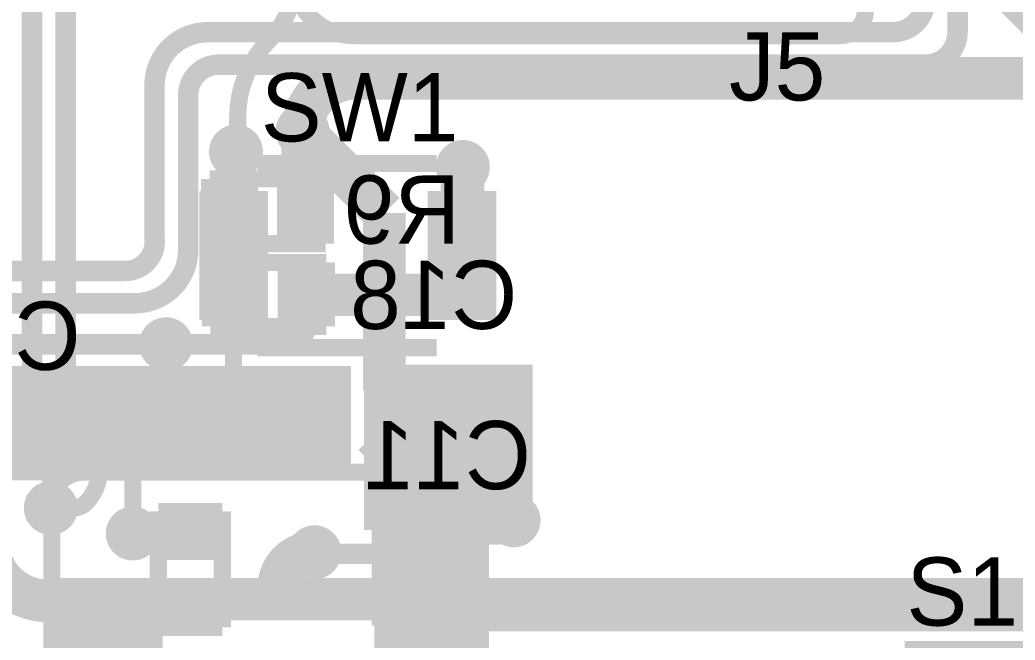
# Model space of a CAD drawing. Header units: millimetres. Extents: x 2.38 to 5.41, y 1.88 to 4.71.
# Drawn here: x 4.45 to 5.034, y 3.782 to 4.145 of the extents above; entities that cross this region are included whole.
import ezdxf

# ---------------------------------------------------------------- set-up
doc = ezdxf.new("R2010")
doc.units = ezdxf.units.MM
doc.header["$MEASUREMENT"] = 0
for name, color, linetype in [('BottomLayer', 5, 'Continuous'), ('BottomOverlay', 54, 'Continuous'), ('BottomPaste', 16, 'Continuous'), ('BottomSolder', 6, 'Continuous'), ('MultiLayer', 9, 'Continuous'), ('PadHoleLayer', 156, 'Continuous'), ('TopLayer', 1, 'Continuous'), ('TopOverlay', 2, 'Continuous'), ('TopPaste', 8, 'Continuous'), ('TopSolder', 216, 'Continuous'), ('ViaHoleLayer', 16, 'Continuous')]:
    doc.layers.add(name, color=color, linetype=linetype)

# ---------------------------------------------------------------- blocks, each defined once
blk = doc.blocks.new('SAMD21G18A_AUT_38')
at = {"layer": 'TopLayer'}
for points in [[(-0.11417, 0.13583), (-0.10236, 0.13583), (-0.11417, 0.19488), (-0.10236, 0.19488)], [(-0.09449, 0.13583), (-0.08268, 0.13583), (-0.09449, 0.19488), (-0.08268, 0.19488)], [(-0.0748, 0.13583), (-0.06299, 0.13583), (-0.0748, 0.19488), (-0.06299, 0.19488)], [(-0.05512, 0.13583), (-0.04331, 0.13583), (-0.05512, 0.19488), (-0.04331, 0.19488)], [(-0.03543, 0.13583), (-0.02362, 0.13583), (-0.03543, 0.19488), (-0.02362, 0.19488)], [(-0.01575, 0.13583), (-0.00394, 0.13583), (-0.01575, 0.19488), (-0.00394, 0.19488)], [(0.00394, 0.13583), (0.01575, 0.13583), (0.00394, 0.19488), (0.01575, 0.19488)], [(0.02362, 0.13583), (0.03543, 0.13583), (0.02362, 0.19488), (0.03543, 0.19488)], [(0.04331, 0.13583), (0.05512, 0.13583), (0.04331, 0.19488), (0.05512, 0.19488)], [(0.06299, 0.13583), (0.0748, 0.13583), (0.06299, 0.19488), (0.0748, 0.19488)], [(0.08268, 0.13583), (0.09449, 0.13583), (0.08268, 0.19488), (0.09449, 0.19488)], [(0.10236, 0.13583), (0.11417, 0.13583), (0.10236, 0.19488), (0.11417, 0.19488)], [(-0.13583, 0.10236), (-0.13583, 0.11417), (-0.19488, 0.10236), (-0.19488, 0.11417)], [(0.19488, 0.10236), (0.19488, 0.11417), (0.13583, 0.10236), (0.13583, 0.11417)], [(-0.13583, 0.08268), (-0.13583, 0.09449), (-0.19488, 0.08268), (-0.19488, 0.09449)], [(0.19488, 0.08268), (0.19488, 0.09449), (0.13583, 0.08268), (0.13583, 0.09449)], [(-0.13583, 0.06299), (-0.13583, 0.0748), (-0.19488, 0.06299), (-0.19488, 0.0748)], [(0.19488, 0.06299), (0.19488, 0.0748), (0.13583, 0.06299), (0.13583, 0.0748)], [(-0.13583, 0.04331), (-0.13583, 0.05512), (-0.19488, 0.04331), (-0.19488, 0.05512)], [(0.19488, 0.04331), (0.19488, 0.05512), (0.13583, 0.04331), (0.13583, 0.05512)], [(-0.13583, 0.02362), (-0.13583, 0.03543), (-0.19488, 0.02362), (-0.19488, 0.03543)], [(0.19488, 0.02362), (0.19488, 0.03543), (0.13583, 0.02362), (0.13583, 0.03543)], [(-0.13583, 0.00394), (-0.13583, 0.01575), (-0.19488, 0.00394), (-0.19488, 0.01575)], [(0.19488, 0.00394), (0.19488, 0.01575), (0.13583, 0.00394), (0.13583, 0.01575)], [(-0.13583, -0.01575), (-0.13583, -0.00394), (-0.19488, -0.01575), (-0.19488, -0.00394)], [(0.19488, -0.01575), (0.19488, -0.00394), (0.13583, -0.01575), (0.13583, -0.00394)], [(-0.13583, -0.03543), (-0.13583, -0.02362), (-0.19488, -0.03543), (-0.19488, -0.02362)], [(0.19488, -0.03543), (0.19488, -0.02362), (0.13583, -0.03543), (0.13583, -0.02362)], [(-0.13583, -0.05512), (-0.13583, -0.04331), (-0.19488, -0.05512), (-0.19488, -0.04331)], [(0.19488, -0.05512), (0.19488, -0.04331), (0.13583, -0.05512), (0.13583, -0.04331)], [(-0.13583, -0.0748), (-0.13583, -0.06299), (-0.19488, -0.0748), (-0.19488, -0.06299)], [(0.19488, -0.0748), (0.19488, -0.06299), (0.13583, -0.0748), (0.13583, -0.06299)], [(-0.13583, -0.09449), (-0.13583, -0.08268), (-0.19488, -0.09449), (-0.19488, -0.08268)], [(0.19488, -0.09449), (0.19488, -0.08268), (0.13583, -0.09449), (0.13583, -0.08268)], [(-0.13583, -0.11417), (-0.13583, -0.10236), (-0.19488, -0.11417), (-0.19488, -0.10236)], [(0.19488, -0.11417), (0.19488, -0.10236), (0.13583, -0.11417), (0.13583, -0.10236)], [(-0.11417, -0.19488), (-0.10236, -0.19488), (-0.11417, -0.13583), (-0.10236, -0.13583)], [(-0.09449, -0.19488), (-0.08268, -0.19488), (-0.09449, -0.13583), (-0.08268, -0.13583)], [(-0.0748, -0.19488), (-0.06299, -0.19488), (-0.0748, -0.13583), (-0.06299, -0.13583)], [(-0.05512, -0.19488), (-0.04331, -0.19488), (-0.05512, -0.13583), (-0.04331, -0.13583)], [(-0.03543, -0.19488), (-0.02362, -0.19488), (-0.03543, -0.13583), (-0.02362, -0.13583)], [(-0.01575, -0.19488), (-0.00394, -0.19488), (-0.01575, -0.13583), (-0.00394, -0.13583)], [(0.00394, -0.19488), (0.01575, -0.19488), (0.00394, -0.13583), (0.01575, -0.13583)], [(0.02362, -0.19488), (0.03543, -0.19488), (0.02362, -0.13583), (0.03543, -0.13583)], [(0.04331, -0.19488), (0.05512, -0.19488), (0.04331, -0.13583), (0.05512, -0.13583)], [(0.06299, -0.19488), (0.0748, -0.19488), (0.06299, -0.13583), (0.0748, -0.13583)], [(0.08268, -0.19488), (0.09449, -0.19488), (0.08268, -0.13583), (0.09449, -0.13583)], [(0.10236, -0.19488), (0.11417, -0.19488), (0.10236, -0.13583), (0.11417, -0.13583)]]:
    blk.add_solid(points, dxfattribs=at)
at = {"layer": 'TopOverlay', "const_width": 0.01}
for points in [[(-0.152, 0.127), (-0.126, 0.153)], [(0.126, 0.153), (0.152, 0.127)], [(-0.152, -0.127), (-0.126, -0.153)], [(0.126, -0.153), (0.152, -0.127)]]:
    blk.add_lwpolyline(points, dxfattribs=at)
at = {"layer": 'TopOverlay'}
for points, const_width in [([(-0.205, 0.109, 1), (-0.221, 0.109, 1)], 0.01), ([(-0.2235, 0.109, 1), (-0.2185, 0.109, 1)], 0.005), ([(-0.2075, 0.109, 1), (-0.2025, 0.109, 1)], 0.005)]:
    blk.add_lwpolyline(points, format="xyb", close=True, dxfattribs=dict(at, const_width=const_width))
at = {"layer": 'TopPaste'}
for points in [[(-0.11417, 0.13583), (-0.10236, 0.13583), (-0.11417, 0.19488), (-0.10236, 0.19488)], [(-0.09449, 0.13583), (-0.08268, 0.13583), (-0.09449, 0.19488), (-0.08268, 0.19488)], [(-0.0748, 0.13583), (-0.06299, 0.13583), (-0.0748, 0.19488), (-0.06299, 0.19488)], [(-0.05512, 0.13583), (-0.04331, 0.13583), (-0.05512, 0.19488), (-0.04331, 0.19488)], [(-0.03543, 0.13583), (-0.02362, 0.13583), (-0.03543, 0.19488), (-0.02362, 0.19488)], [(-0.01575, 0.13583), (-0.00394, 0.13583), (-0.01575, 0.19488), (-0.00394, 0.19488)], [(0.00394, 0.13583), (0.01575, 0.13583), (0.00394, 0.19488), (0.01575, 0.19488)], [(0.02362, 0.13583), (0.03543, 0.13583), (0.02362, 0.19488), (0.03543, 0.19488)], [(0.04331, 0.13583), (0.05512, 0.13583), (0.04331, 0.19488), (0.05512, 0.19488)], [(0.06299, 0.13583), (0.0748, 0.13583), (0.06299, 0.19488), (0.0748, 0.19488)], [(0.08268, 0.13583), (0.09449, 0.13583), (0.08268, 0.19488), (0.09449, 0.19488)], [(0.10236, 0.13583), (0.11417, 0.13583), (0.10236, 0.19488), (0.11417, 0.19488)], [(-0.13583, 0.10236), (-0.13583, 0.11417), (-0.19488, 0.10236), (-0.19488, 0.11417)], [(0.19488, 0.10236), (0.19488, 0.11417), (0.13583, 0.10236), (0.13583, 0.11417)], [(-0.13583, 0.08268), (-0.13583, 0.09449), (-0.19488, 0.08268), (-0.19488, 0.09449)], [(0.19488, 0.08268), (0.19488, 0.09449), (0.13583, 0.08268), (0.13583, 0.09449)], [(-0.13583, 0.06299), (-0.13583, 0.0748), (-0.19488, 0.06299), (-0.19488, 0.0748)], [(0.19488, 0.06299), (0.19488, 0.0748), (0.13583, 0.06299), (0.13583, 0.0748)], [(-0.13583, 0.04331), (-0.13583, 0.05512), (-0.19488, 0.04331), (-0.19488, 0.05512)], [(0.19488, 0.04331), (0.19488, 0.05512), (0.13583, 0.04331), (0.13583, 0.05512)], [(-0.13583, 0.02362), (-0.13583, 0.03543), (-0.19488, 0.02362), (-0.19488, 0.03543)], [(0.19488, 0.02362), (0.19488, 0.03543), (0.13583, 0.02362), (0.13583, 0.03543)], [(-0.13583, 0.00394), (-0.13583, 0.01575), (-0.19488, 0.00394), (-0.19488, 0.01575)], [(0.19488, 0.00394), (0.19488, 0.01575), (0.13583, 0.00394), (0.13583, 0.01575)], [(-0.13583, -0.01575), (-0.13583, -0.00394), (-0.19488, -0.01575), (-0.19488, -0.00394)], [(0.19488, -0.01575), (0.19488, -0.00394), (0.13583, -0.01575), (0.13583, -0.00394)], [(-0.13583, -0.03543), (-0.13583, -0.02362), (-0.19488, -0.03543), (-0.19488, -0.02362)], [(0.19488, -0.03543), (0.19488, -0.02362), (0.13583, -0.03543), (0.13583, -0.02362)], [(-0.13583, -0.05512), (-0.13583, -0.04331), (-0.19488, -0.05512), (-0.19488, -0.04331)], [(0.19488, -0.05512), (0.19488, -0.04331), (0.13583, -0.05512), (0.13583, -0.04331)], [(-0.13583, -0.0748), (-0.13583, -0.06299), (-0.19488, -0.0748), (-0.19488, -0.06299)], [(0.19488, -0.0748), (0.19488, -0.06299), (0.13583, -0.0748), (0.13583, -0.06299)], [(-0.13583, -0.09449), (-0.13583, -0.08268), (-0.19488, -0.09449), (-0.19488, -0.08268)], [(0.19488, -0.09449), (0.19488, -0.08268), (0.13583, -0.09449), (0.13583, -0.08268)], [(-0.13583, -0.11417), (-0.13583, -0.10236), (-0.19488, -0.11417), (-0.19488, -0.10236)], [(0.19488, -0.11417), (0.19488, -0.10236), (0.13583, -0.11417), (0.13583, -0.10236)], [(-0.11417, -0.19488), (-0.10236, -0.19488), (-0.11417, -0.13583), (-0.10236, -0.13583)], [(-0.09449, -0.19488), (-0.08268, -0.19488), (-0.09449, -0.13583), (-0.08268, -0.13583)], [(-0.0748, -0.19488), (-0.06299, -0.19488), (-0.0748, -0.13583), (-0.06299, -0.13583)], [(-0.05512, -0.19488), (-0.04331, -0.19488), (-0.05512, -0.13583), (-0.04331, -0.13583)], [(-0.03543, -0.19488), (-0.02362, -0.19488), (-0.03543, -0.13583), (-0.02362, -0.13583)], [(-0.01575, -0.19488), (-0.00394, -0.19488), (-0.01575, -0.13583), (-0.00394, -0.13583)], [(0.00394, -0.19488), (0.01575, -0.19488), (0.00394, -0.13583), (0.01575, -0.13583)], [(0.02362, -0.19488), (0.03543, -0.19488), (0.02362, -0.13583), (0.03543, -0.13583)], [(0.04331, -0.19488), (0.05512, -0.19488), (0.04331, -0.13583), (0.05512, -0.13583)], [(0.06299, -0.19488), (0.0748, -0.19488), (0.06299, -0.13583), (0.0748, -0.13583)], [(0.08268, -0.19488), (0.09449, -0.19488), (0.08268, -0.13583), (0.09449, -0.13583)], [(0.10236, -0.19488), (0.11417, -0.19488), (0.10236, -0.13583), (0.11417, -0.13583)]]:
    blk.add_solid(points, dxfattribs=at)
at = {"layer": 'TopSolder'}
for points in [[(-0.11817, 0.13183), (-0.09836, 0.13183), (-0.11817, 0.19888), (-0.09836, 0.19888)], [(-0.09849, 0.13183), (-0.07868, 0.13183), (-0.09849, 0.19888), (-0.07868, 0.19888)], [(-0.0788, 0.13183), (-0.05899, 0.13183), (-0.0788, 0.19888), (-0.05899, 0.19888)], [(-0.05912, 0.13183), (-0.03931, 0.13183), (-0.05912, 0.19888), (-0.03931, 0.19888)], [(-0.03943, 0.13183), (-0.01962, 0.13183), (-0.03943, 0.19888), (-0.01962, 0.19888)], [(-0.01975, 0.13183), (0.00006, 0.13183), (-0.01975, 0.19888), (0.00006, 0.19888)], [(-0.00006, 0.13183), (0.01975, 0.13183), (-0.00006, 0.19888), (0.01975, 0.19888)], [(0.01962, 0.13183), (0.03943, 0.13183), (0.01962, 0.19888), (0.03943, 0.19888)], [(0.03931, 0.13183), (0.05912, 0.13183), (0.03931, 0.19888), (0.05912, 0.19888)], [(0.05899, 0.13183), (0.0788, 0.13183), (0.05899, 0.19888), (0.0788, 0.19888)], [(0.07868, 0.13183), (0.09849, 0.13183), (0.07868, 0.19888), (0.09849, 0.19888)], [(0.09836, 0.13183), (0.11817, 0.13183), (0.09836, 0.19888), (0.11817, 0.19888)], [(-0.13183, 0.09836), (-0.13183, 0.11817), (-0.19888, 0.09836), (-0.19888, 0.11817)], [(0.19888, 0.09836), (0.19888, 0.11817), (0.13183, 0.09836), (0.13183, 0.11817)], [(-0.13183, 0.07868), (-0.13183, 0.09849), (-0.19888, 0.07868), (-0.19888, 0.09849)], [(0.19888, 0.07868), (0.19888, 0.09849), (0.13183, 0.07868), (0.13183, 0.09849)], [(-0.13183, 0.05899), (-0.13183, 0.0788), (-0.19888, 0.05899), (-0.19888, 0.0788)], [(0.19888, 0.05899), (0.19888, 0.0788), (0.13183, 0.05899), (0.13183, 0.0788)], [(-0.13183, 0.03931), (-0.13183, 0.05912), (-0.19888, 0.03931), (-0.19888, 0.05912)], [(0.19888, 0.03931), (0.19888, 0.05912), (0.13183, 0.03931), (0.13183, 0.05912)], [(-0.13183, 0.01962), (-0.13183, 0.03943), (-0.19888, 0.01962), (-0.19888, 0.03943)], [(0.19888, 0.01962), (0.19888, 0.03943), (0.13183, 0.01962), (0.13183, 0.03943)], [(-0.13183, -0.00006), (-0.13183, 0.01975), (-0.19888, -0.00006), (-0.19888, 0.01975)], [(0.19888, -0.00006), (0.19888, 0.01975), (0.13183, -0.00006), (0.13183, 0.01975)], [(-0.13183, -0.01975), (-0.13183, 0.00006), (-0.19888, -0.01975), (-0.19888, 0.00006)], [(0.19888, -0.01975), (0.19888, 0.00006), (0.13183, -0.01975), (0.13183, 0.00006)], [(-0.13183, -0.03943), (-0.13183, -0.01962), (-0.19888, -0.03943), (-0.19888, -0.01962)], [(0.19888, -0.03943), (0.19888, -0.01962), (0.13183, -0.03943), (0.13183, -0.01962)], [(-0.13183, -0.05912), (-0.13183, -0.03931), (-0.19888, -0.05912), (-0.19888, -0.03931)], [(0.19888, -0.05912), (0.19888, -0.03931), (0.13183, -0.05912), (0.13183, -0.03931)], [(-0.13183, -0.0788), (-0.13183, -0.05899), (-0.19888, -0.0788), (-0.19888, -0.05899)], [(0.19888, -0.0788), (0.19888, -0.05899), (0.13183, -0.0788), (0.13183, -0.05899)], [(-0.13183, -0.09849), (-0.13183, -0.07868), (-0.19888, -0.09849), (-0.19888, -0.07868)], [(0.19888, -0.09849), (0.19888, -0.07868), (0.13183, -0.09849), (0.13183, -0.07868)], [(-0.13183, -0.11817), (-0.13183, -0.09836), (-0.19888, -0.11817), (-0.19888, -0.09836)], [(0.19888, -0.11817), (0.19888, -0.09836), (0.13183, -0.11817), (0.13183, -0.09836)], [(-0.11817, -0.19888), (-0.09836, -0.19888), (-0.11817, -0.13183), (-0.09836, -0.13183)], [(-0.09849, -0.19888), (-0.07868, -0.19888), (-0.09849, -0.13183), (-0.07868, -0.13183)], [(-0.0788, -0.19888), (-0.05899, -0.19888), (-0.0788, -0.13183), (-0.05899, -0.13183)], [(-0.05912, -0.19888), (-0.03931, -0.19888), (-0.05912, -0.13183), (-0.03931, -0.13183)], [(-0.03943, -0.19888), (-0.01962, -0.19888), (-0.03943, -0.13183), (-0.01962, -0.13183)], [(-0.01975, -0.19888), (0.00006, -0.19888), (-0.01975, -0.13183), (0.00006, -0.13183)], [(-0.00006, -0.19888), (0.01975, -0.19888), (-0.00006, -0.13183), (0.01975, -0.13183)], [(0.01962, -0.19888), (0.03943, -0.19888), (0.01962, -0.13183), (0.03943, -0.13183)], [(0.03931, -0.19888), (0.05912, -0.19888), (0.03931, -0.13183), (0.05912, -0.13183)], [(0.05899, -0.19888), (0.0788, -0.19888), (0.05899, -0.13183), (0.0788, -0.13183)], [(0.07868, -0.19888), (0.09849, -0.19888), (0.07868, -0.13183), (0.09849, -0.13183)], [(0.09836, -0.19888), (0.11817, -0.19888), (0.09836, -0.13183), (0.11817, -0.13183)]]:
    blk.add_solid(points, dxfattribs=at)
blk = doc.blocks.new('B3U_1000P_42')
at = {"layer": 'TopLayer'}
for points in [[(-0.08307, -0.03386), (-0.05079, -0.03386), (-0.08307, 0.03386), (-0.05079, 0.03386)], [(0.05079, -0.03386), (0.08307, -0.03386), (0.05079, 0.03386), (0.08307, 0.03386)]]:
    blk.add_solid(points, dxfattribs=at)
at = {"layer": 'TopOverlay', "const_width": 0.01}
for points in [[(-0.053, 0.054), (0, 0.054)], [(0, 0.054), (0.052, 0.054)], [(-0.053, -0.054), (0, -0.054)], [(0, -0.054), (0.052, -0.054)]]:
    blk.add_lwpolyline(points, dxfattribs=at)
at = {"layer": 'TopPaste'}
for points in [[(-0.08307, -0.03386), (-0.05079, -0.03386), (-0.08307, 0.03386), (-0.05079, 0.03386)], [(0.05079, -0.03386), (0.08307, -0.03386), (0.05079, 0.03386), (0.08307, 0.03386)]]:
    blk.add_solid(points, dxfattribs=at)
at = {"layer": 'TopSolder'}
for points in [[(-0.08707, -0.03786), (-0.04679, -0.03786), (-0.08707, 0.03786), (-0.04679, 0.03786)], [(0.04679, -0.03786), (0.08707, -0.03786), (0.04679, 0.03786), (0.08707, 0.03786)]]:
    blk.add_solid(points, dxfattribs=at)
blk = doc.blocks.new('SS_12D11L5_58')
at = {"layer": 'BottomLayer', "const_width": 0.05512}
for points in [[(-0.21654, -0.1811, 1), (-0.16142, -0.1811, 1)], [(-0.02756, -0.1811, 1), (0.02756, -0.1811, 1)], [(0.16142, -0.1811, 1), (0.21654, -0.1811, 1)]]:
    blk.add_lwpolyline(points, format="xyb", close=True, dxfattribs=at)
at = {"layer": 'BottomSolder'}
for points, const_width in [([(-0.26381, 0.1811, 1), (-0.25981, 0.1811, 1)], 0.004), ([(0.25981, 0.1811, 1), (0.26381, 0.1811, 1)], 0.004), ([(-0.21854, -0.1811, 1), (-0.15942, -0.1811, 1)], 0.05912), ([(-0.02956, -0.1811, 1), (0.02956, -0.1811, 1)], 0.05912), ([(0.15942, -0.1811, 1), (0.21854, -0.1811, 1)], 0.05912)]:
    blk.add_lwpolyline(points, format="xyb", close=True, dxfattribs=dict(at, const_width=const_width))
at = {"layer": 'MultiLayer', "const_width": 0.05512}
for points in [[(-0.21654, -0.1811, 1), (-0.16142, -0.1811, 1)], [(-0.02756, -0.1811, 1), (0.02756, -0.1811, 1)], [(0.16142, -0.1811, 1), (0.21654, -0.1811, 1)]]:
    blk.add_lwpolyline(points, format="xyb", close=True, dxfattribs=at)
at = {"layer": 'PadHoleLayer'}
for points, const_width in [([(-0.27657, 0.1811, 1), (-0.24705, 0.1811, 1)], 0.02953), ([(0.24705, 0.1811, 1), (0.27657, 0.1811, 1)], 0.02953), ([(-0.20472, -0.1811, 1), (-0.17323, -0.1811, 1)], 0.0315), ([(-0.01575, -0.1811, 1), (0.01575, -0.1811, 1)], 0.0315), ([(0.17323, -0.1811, 1), (0.20472, -0.1811, 1)], 0.0315)]:
    blk.add_lwpolyline(points, format="xyb", close=True, dxfattribs=dict(at, const_width=const_width))
at = {"layer": 'TopLayer', "const_width": 0.05512}
for points in [[(-0.21654, -0.1811, 1), (-0.16142, -0.1811, 1)], [(-0.02756, -0.1811, 1), (0.02756, -0.1811, 1)], [(0.16142, -0.1811, 1), (0.21654, -0.1811, 1)]]:
    blk.add_lwpolyline(points, format="xyb", close=True, dxfattribs=at)
at = {"layer": 'TopOverlay', "const_width": 0.01}
for points in [[(0.247, 0.221), (-0.247, 0.221)], [(-0.266, -0.216), (-0.266, 0.138)], [(0.266, -0.216), (0.266, 0.138)], [(-0.245, -0.216), (-0.266, -0.216)], [(-0.063, -0.217), (-0.133, -0.217)], [(0.12598, -0.217), (0.05598, -0.217)], [(0.266, -0.216), (0.245, -0.216)]]:
    blk.add_lwpolyline(points, dxfattribs=at)
at = {"layer": 'TopOverlay'}
for points, const_width in [([(-0.237, -0.238, 1), (-0.247, -0.238, 1)], 0.01969), ([(-0.25192, -0.238, 1), (-0.24208, -0.238, 1)], 0.00984), ([(-0.24192, -0.238, 1), (-0.23208, -0.238, 1)], 0.00984)]:
    blk.add_lwpolyline(points, format="xyb", close=True, dxfattribs=dict(at, const_width=const_width))
at = {"layer": 'TopSolder'}
for points, const_width in [([(-0.26381, 0.1811, 1), (-0.25981, 0.1811, 1)], 0.004), ([(0.25981, 0.1811, 1), (0.26381, 0.1811, 1)], 0.004), ([(-0.21854, -0.1811, 1), (-0.15942, -0.1811, 1)], 0.05912), ([(-0.02956, -0.1811, 1), (0.02956, -0.1811, 1)], 0.05912), ([(0.15942, -0.1811, 1), (0.21854, -0.1811, 1)], 0.05912)]:
    blk.add_lwpolyline(points, format="xyb", close=True, dxfattribs=dict(at, const_width=const_width))
blk = doc.blocks.new('R__0402_B_106')
at = {"layer": 'BottomLayer'}
for points in [[(-0.0275, 0.0125), (-0.0275, -0.0125), (-0.0095, 0.0125), (-0.0095, -0.0125)], [(0.0095, 0.0125), (0.0095, -0.0125), (0.0275, 0.0125), (0.0275, -0.0125)]]:
    blk.add_solid(points, dxfattribs=at)
at = {"layer": 'BottomOverlay', "const_width": 0.01}
for points in [[(-0.034, -0.019), (-0.034, 0.019)], [(-0.034, 0.019), (0.034, 0.019)], [(0.034, -0.019), (0.034, 0.019)], [(-0.034, -0.019), (0.034, -0.019)]]:
    blk.add_lwpolyline(points, dxfattribs=at)
at = {"layer": 'BottomPaste'}
for points in [[(-0.0275, 0.0125), (-0.0275, -0.0125), (-0.0095, 0.0125), (-0.0095, -0.0125)], [(0.0095, 0.0125), (0.0095, -0.0125), (0.0275, 0.0125), (0.0275, -0.0125)]]:
    blk.add_solid(points, dxfattribs=at)
at = {"layer": 'BottomSolder'}
for points in [[(-0.0315, 0.0165), (-0.0315, -0.0165), (-0.0055, 0.0165), (-0.0055, -0.0165)], [(0.0055, 0.0165), (0.0055, -0.0165), (0.0315, 0.0165), (0.0315, -0.0165)]]:
    blk.add_solid(points, dxfattribs=at)
blk = doc.blocks.new('C__0402_B_173')
at = {"layer": 'BottomLayer'}
for points in [[(-0.0275, 0.0125), (-0.0275, -0.0125), (-0.0095, 0.0125), (-0.0095, -0.0125)], [(0.0095, 0.0125), (0.0095, -0.0125), (0.0275, 0.0125), (0.0275, -0.0125)]]:
    blk.add_solid(points, dxfattribs=at)
at = {"layer": 'BottomOverlay', "const_width": 0.01}
for points in [[(-0.034, -0.0185), (-0.034, 0.019)], [(-0.034, 0.019), (0.034, 0.019)], [(0.034, -0.0185), (0.034, 0.019)], [(-0.034, -0.0185), (0.034, -0.0185)]]:
    blk.add_lwpolyline(points, dxfattribs=at)
at = {"layer": 'BottomPaste'}
for points in [[(-0.0275, 0.0125), (-0.0275, -0.0125), (-0.0095, 0.0125), (-0.0095, -0.0125)], [(0.0095, 0.0125), (0.0095, -0.0125), (0.0275, 0.0125), (0.0275, -0.0125)]]:
    blk.add_solid(points, dxfattribs=at)
at = {"layer": 'BottomSolder'}
for points in [[(-0.0315, 0.0165), (-0.0315, -0.0165), (-0.0055, 0.0165), (-0.0055, -0.0165)], [(0.0055, 0.0165), (0.0055, -0.0165), (0.0315, 0.0165), (0.0315, -0.0165)]]:
    blk.add_solid(points, dxfattribs=at)
blk = doc.blocks.new('C__0402_B_176')
at = {"layer": 'BottomLayer'}
for points in [[(-0.0275, 0.0125), (-0.0275, -0.0125), (-0.0095, 0.0125), (-0.0095, -0.0125)], [(0.0095, 0.0125), (0.0095, -0.0125), (0.0275, 0.0125), (0.0275, -0.0125)]]:
    blk.add_solid(points, dxfattribs=at)
at = {"layer": 'BottomOverlay', "const_width": 0.01}
for points in [[(-0.034, -0.0185), (-0.034, 0.019)], [(0.034, 0.019), (-0.034, 0.019)], [(0.034, -0.0185), (0.034, 0.019)], [(0.034, -0.0185), (-0.034, -0.0185)]]:
    blk.add_lwpolyline(points, dxfattribs=at)
at = {"layer": 'BottomPaste'}
for points in [[(-0.0275, 0.0125), (-0.0275, -0.0125), (-0.0095, 0.0125), (-0.0095, -0.0125)], [(0.0095, 0.0125), (0.0095, -0.0125), (0.0275, 0.0125), (0.0275, -0.0125)]]:
    blk.add_solid(points, dxfattribs=at)
at = {"layer": 'BottomSolder'}
for points in [[(-0.0315, 0.0165), (-0.0315, -0.0165), (-0.0055, 0.0165), (-0.0055, -0.0165)], [(0.0055, 0.0165), (0.0055, -0.0165), (0.0315, 0.0165), (0.0315, -0.0165)]]:
    blk.add_solid(points, dxfattribs=at)
blk = doc.blocks.new('C__0402_B_177')
at = {"layer": 'BottomLayer'}
for points in [[(-0.0275, 0.0125), (-0.0275, -0.0125), (-0.0095, 0.0125), (-0.0095, -0.0125)], [(0.0095, 0.0125), (0.0095, -0.0125), (0.0275, 0.0125), (0.0275, -0.0125)]]:
    blk.add_solid(points, dxfattribs=at)
at = {"layer": 'BottomOverlay', "const_width": 0.01}
for points in [[(-0.034, 0.019), (-0.034, -0.0185)], [(0.034, 0.019), (-0.034, 0.019)], [(0.034, 0.019), (0.034, -0.0185)], [(0.034, -0.0185), (-0.034, -0.0185)]]:
    blk.add_lwpolyline(points, dxfattribs=at)
at = {"layer": 'BottomPaste'}
for points in [[(-0.0275, 0.0125), (-0.0275, -0.0125), (-0.0095, 0.0125), (-0.0095, -0.0125)], [(0.0095, 0.0125), (0.0095, -0.0125), (0.0275, 0.0125), (0.0275, -0.0125)]]:
    blk.add_solid(points, dxfattribs=at)
at = {"layer": 'BottomSolder'}
for points in [[(-0.0315, 0.0165), (-0.0315, -0.0165), (-0.0055, 0.0165), (-0.0055, -0.0165)], [(0.0055, 0.0165), (0.0055, -0.0165), (0.0315, 0.0165), (0.0315, -0.0165)]]:
    blk.add_solid(points, dxfattribs=at)
blk = doc.blocks.new('C__0402_B_180')
at = {"layer": 'BottomLayer'}
for points in [[(-0.0275, 0.0125), (-0.0275, -0.0125), (-0.0095, 0.0125), (-0.0095, -0.0125)], [(0.0095, 0.0125), (0.0095, -0.0125), (0.0275, 0.0125), (0.0275, -0.0125)]]:
    blk.add_solid(points, dxfattribs=at)
at = {"layer": 'BottomOverlay', "const_width": 0.01}
for points in [[(-0.034, -0.0185), (-0.034, 0.019)], [(0.034, 0.019), (-0.034, 0.019)], [(0.034, -0.0185), (0.034, 0.019)], [(0.034, -0.0185), (-0.034, -0.0185)]]:
    blk.add_lwpolyline(points, dxfattribs=at)
at = {"layer": 'BottomPaste'}
for points in [[(-0.0275, 0.0125), (-0.0275, -0.0125), (-0.0095, 0.0125), (-0.0095, -0.0125)], [(0.0095, 0.0125), (0.0095, -0.0125), (0.0275, 0.0125), (0.0275, -0.0125)]]:
    blk.add_solid(points, dxfattribs=at)
at = {"layer": 'BottomSolder'}
for points in [[(-0.0315, 0.0165), (-0.0315, -0.0165), (-0.0055, 0.0165), (-0.0055, -0.0165)], [(0.0055, 0.0165), (0.0055, -0.0165), (0.0315, 0.0165), (0.0315, -0.0165)]]:
    blk.add_solid(points, dxfattribs=at)

msp = doc.modelspace()

# ---------------------------------------------------------------- linework, layer by layer
at = {"layer": 'BottomLayer'}
for points, const_width in [([(5, 4.13849), (5, 4.324)], 0.012), ([(4.56028, 4.138), (4.962, 4.138)], 0.012), ([(4.56693, 4.119), (4.981, 4.119)], 0.012), ([(4.52928, 4.01544), (4.52928, 4.107)], 0.012), ([(4.549, 4.0103), (4.549, 4.10107)], 0.012), ([(4.616, 4.03), (4.616, 4.08)], 0.025), ([(4.577, 4.033), (4.577, 4.068)], 0.01), ([(4.71, 4.008), (4.71, 4.059)], 0.025), ([(4.577, 3.984), (4.577, 4.033)], 0.01), ([(4.14, 3.998), (4.512, 3.998)], 0.012), ([(4.6145, 3.984), (4.686, 3.984)], 0.025), ([(4.15031, 3.979), (4.51774, 3.979)], 0.012), ([(4.577, 3.984), (4.5775, 3.984)], 0.01), ([(4.618, 3.966), (4.618, 3.982)], 0.012), ([(4.44, 3.955), (4.536, 3.955)], 0.012), ([(4.536, 3.955), (4.607, 3.955)], 0.012), ([(4.4685, 3.86444), (4.4685, 3.91)], 0.01), ([(4.488, 3.88), (4.65734, 3.88)], 0.01), ([(4.4685, 3.859), (4.4685, 3.86)], 0.01), ([(4.68, 3.8425), (4.68, 3.85734)], 0.01), ([(4.51651, 3.844), (4.5475, 3.844)], 0.01), ([(4.68, 3.8425), (4.7305, 3.8425)], 0.01), ([(4.602, 3.8055), (4.602, 3.812)], 0.025), ([(4.46671, 3.8045), (4.52, 3.8045)], 0.025), ([(4.521, 3.8055), (4.602, 3.8055)], 0.025), ([(4.602, 3.8055), (4.68, 3.8055)], 0.025), ([(4.68, 3.8055), (5.04708, 3.8055)], 0.025)]:
    msp.add_lwpolyline(points, dxfattribs=dict(at, const_width=const_width))
for points, const_width in [([(4.981, 4.157, -0.414214), (4.962, 4.138)], 0.012), ([(4.52928, 4.107, -0.414214), (4.56028, 4.138)], 0.012), ([(5, 4.13849, -0.037852), (4.99977, 4.1354)], 0.012), ([(4.99977, 4.1354, -0.153947), (4.99433, 4.12434)], 0.012), ([(4.99433, 4.12434, -0.192778), (4.981, 4.119)], 0.012), ([(4.99433, 4.12434, -0.005767), (4.994, 4.124)], 0.012), ([(4.549, 4.10107, -0.414214), (4.56693, 4.119)], 0.012), ([(4.52944, 4.01544, -0.414214), (4.512, 3.998)], 0.012), ([(4.71, 4.008, -0.414214), (4.686, 3.984)], 0.025), ([(4.549, 4.0103, -0.414214), (4.51774, 3.97904)], 0.012), ([(4.618, 3.966, -0.414214), (4.607, 3.955)], 0.012), ([(4.4685, 3.86444, -0.350006), (4.488, 3.88)], 0.01), ([(4.65734, 3.88, -0.414214), (4.68, 3.85734)], 0.01), ([(4.73974, 3.85174, -0.414213), (4.7305, 3.8425)], 0.01), ([(4.46671, 3.8045, -0.414212), (4.4315, 3.83971)], 0.025), ([(4.5475, 3.844, -0.414214), (4.55, 3.8415)], 0.01), ([(4.602, 3.812, -0.414214), (4.623, 3.833)], 0.025), ([(4.4755, 3.76, -0.414214), (4.52, 3.8045)], 0.025), ([(4.52, 3.8045, -0.414203), (4.521, 3.8055)], 0.025)]:
    msp.add_lwpolyline(points, format="xyb", dxfattribs=dict(at, const_width=const_width))
for points, const_width in [([(4.55728, 4.138, 1), (4.56328, 4.138, 1)], 0.006), ([(4.959, 4.138, 1), (4.965, 4.138, 1)], 0.006), ([(4.997, 4.13849, 1), (5.003, 4.13849, 1)], 0.006), ([(4.99677, 4.1354, 1), (5.00277, 4.1354, 1)], 0.006), ([(4.99677, 4.1354, 1), (5.00277, 4.1354, 1)], 0.006), ([(4.99133, 4.12434, 1), (4.99733, 4.12434, 1)], 0.006), ([(4.99133, 4.12434, 1), (4.99733, 4.12434, 1)], 0.006), ([(4.99133, 4.12434, 1), (4.99733, 4.12434, 1)], 0.006), ([(4.56393, 4.119, 1), (4.56993, 4.119, 1)], 0.006), ([(4.978, 4.119, 1), (4.984, 4.119, 1)], 0.006), ([(4.991, 4.124, 1), (4.997, 4.124, 1)], 0.006), ([(4.52628, 4.107, 1), (4.53228, 4.107, 1)], 0.006), ([(4.546, 4.10107, 1), (4.552, 4.10107, 1)], 0.006), ([(4.61009, 4.08, 1), (4.62191, 4.08, 1)], 0.01181), ([(4.57109, 4.068, 1), (4.58291, 4.068, 1)], 0.01181), ([(4.70409, 4.059, 1), (4.71591, 4.059, 1)], 0.01181), ([(4.52644, 4.01544, 1), (4.53244, 4.01544, 1)], 0.006), ([(4.70375, 4.008, 1), (4.71625, 4.008, 1)], 0.0125), ([(4.546, 4.0103, 1), (4.552, 4.0103, 1)], 0.006), ([(4.509, 3.998, 1), (4.515, 3.998, 1)], 0.006), ([(4.67975, 3.984, 1), (4.69225, 3.984, 1)], 0.0125), ([(4.51474, 3.97904, 1), (4.52074, 3.97904, 1)], 0.006), ([(4.53009, 3.955, 1), (4.54191, 3.955, 1)], 0.01181), ([(4.615, 3.966, 1), (4.621, 3.966, 1)], 0.006), ([(4.604, 3.955, 1), (4.61, 3.955, 1)], 0.006), ([(4.4855, 3.88, 1), (4.4905, 3.88, 1)], 0.005), ([(4.65484, 3.88, 1), (4.65984, 3.88, 1)], 0.005), ([(4.46259, 3.859, 1), (4.47441, 3.859, 1)], 0.01181), ([(4.466, 3.86444, 1), (4.471, 3.86444, 1)], 0.005), ([(4.6775, 3.85734, 1), (4.6825, 3.85734, 1)], 0.005), ([(4.73383, 3.85174, 1), (4.74565, 3.85174, 1)], 0.01181), ([(4.73724, 3.85174, 1), (4.74224, 3.85174, 1)], 0.005), ([(4.51061, 3.844, 1), (4.52242, 3.844, 1)], 0.01181), ([(4.545, 3.844, 1), (4.55, 3.844, 1)], 0.005), ([(4.5475, 3.8415, 1), (4.5525, 3.8415, 1)], 0.005), ([(4.61675, 3.833, 1), (4.62925, 3.833, 1)], 0.0125), ([(4.61709, 3.833, 1), (4.62891, 3.833, 1)], 0.01181), ([(4.728, 3.8425, 1), (4.733, 3.8425, 1)], 0.005), ([(4.59575, 3.812, 1), (4.60825, 3.812, 1)], 0.0125), ([(4.46046, 3.8045, 1), (4.47296, 3.8045, 1)], 0.0125), ([(4.51375, 3.8045, 1), (4.52625, 3.8045, 1)], 0.0125), ([(4.51375, 3.8045, 1), (4.52625, 3.8045, 1)], 0.0125), ([(4.51475, 3.8055, 1), (4.52725, 3.8055, 1)], 0.0125)]:
    msp.add_lwpolyline(points, format="xyb", close=True, dxfattribs=dict(at, const_width=const_width))
msp.add_solid([(4.467, 3.678), (4.534, 3.678), (4.467, 3.818), (4.534, 3.818)], dxfattribs=at)
at = {"layer": 'BottomSolder', "const_width": 0.01581}
for points in [[(4.60809, 4.08, 1), (4.62391, 4.08, 1)], [(4.56909, 4.068, 1), (4.58491, 4.068, 1)], [(4.70209, 4.059, 1), (4.71791, 4.059, 1)], [(4.52809, 3.955, 1), (4.54391, 3.955, 1)], [(4.46059, 3.859, 1), (4.47641, 3.859, 1)], [(4.73183, 3.85174, 1), (4.74765, 3.85174, 1)], [(4.50861, 3.844, 1), (4.52442, 3.844, 1)], [(4.61509, 3.833, 1), (4.63091, 3.833, 1)]]:
    msp.add_lwpolyline(points, format="xyb", close=True, dxfattribs=at)
at = {"layer": 'MultiLayer', "const_width": 0.01181}
for points in [[(4.61009, 4.08, 1), (4.62191, 4.08, 1)], [(4.57109, 4.068, 1), (4.58291, 4.068, 1)], [(4.70409, 4.059, 1), (4.71591, 4.059, 1)], [(4.53009, 3.955, 1), (4.54191, 3.955, 1)], [(4.46259, 3.859, 1), (4.47441, 3.859, 1)], [(4.73383, 3.85174, 1), (4.74565, 3.85174, 1)], [(4.51061, 3.844, 1), (4.52242, 3.844, 1)], [(4.61709, 3.833, 1), (4.62891, 3.833, 1)]]:
    msp.add_lwpolyline(points, format="xyb", close=True, dxfattribs=at)
at = {"layer": 'TopLayer'}
for points, const_width in [([(4.45746, 3.90883), (4.45746, 4.43846)], 0.012), ([(4.47714, 3.90883), (4.47714, 4.40714)], 0.012), ([(5.00429, 4.18871), (5.082, 4.111)], 0.025), ([(4.646, 4.136), (4.931, 4.136)], 0.01), ([(4.647, 4.111), (5.082, 4.111)], 0.025), ([(4.578, 4.068), (4.578, 4.08813)], 0.01), ([(4.616, 4.08), (4.664, 4.032)], 0.025), ([(4.576, 4.069), (4.57617, 4.06898)], 0.01), ([(4.576, 4.007), (4.576, 4.069)], 0.01), ([(4.57617, 4.06898), (4.57634, 4.06894)], 0.01), ([(4.57634, 4.06894), (4.5765, 4.06887)], 0.01), ([(4.5765, 4.06887), (4.57664, 4.06877)], 0.01), ([(4.57677, 4.06864), (4.57687, 4.0685)], 0.01), ([(4.57687, 4.0685), (4.57694, 4.06834)], 0.01), ([(4.57694, 4.06834), (4.57698, 4.06817)], 0.01), ([(4.57698, 4.06817), (4.577, 4.068)], 0.01), ([(4.7095, 4.007), (4.7095, 4.059)], 0.025), ([(4.7095, 4.059), (4.71, 4.059)], 0.025), ([(4.664, 3.928), (4.664, 4.032)], 0.025), ([(4.57557, 3.90883), (4.57557, 4.007)], 0.01), ([(4.57557, 4.007), (4.57564, 4.007)], 0.01), ([(4.57564, 4.007), (4.576, 4.007)], 0.01), ([(4.536, 3.955), (4.5362, 3.9548)], 0.012), ([(4.5362, 3.90883), (4.5362, 3.9548)], 0.012), ([(4.664, 3.928), (4.74, 3.852)], 0.025), ([(4.49683, 3.8809), (4.49683, 3.90883)], 0.01), ([(4.51651, 3.844), (4.51651, 3.90883)], 0.01), ([(4.469, 3.767), (4.469, 3.86)], 0.01), ([(4.69171, 3.85174), (4.73974, 3.85174)], 0.01), ([(4.51651, 3.839), (4.51651, 3.844)], 0.01), ([(4.62206, 3.83206), (4.623, 3.833)], 0.012), ([(4.62206, 3.83206), (4.69171, 3.83206)], 0.012), ([(4.68971, 3.81169), (5.06082, 3.81169)], 0.012), ([(4.69171, 3.79269), (5.06869, 3.79269)], 0.012)]:
    msp.add_lwpolyline(points, dxfattribs=dict(at, const_width=const_width))
for points, const_width in [([(4.611, 4.1678, -0.198912), (4.597, 4.134)], 0.01), ([(4.646, 4.136, -0.414214), (4.611, 4.171)], 0.01), ([(4.946, 4.151, -0.414214), (4.931, 4.136)], 0.01), ([(4.578, 4.08813, -0.198912), (4.597, 4.134)], 0.01), ([(4.616, 4.08, -0.414214), (4.647, 4.111)], 0.025), ([(4.576, 4.069, -0.043649), (4.57617, 4.06898)], 0.01), ([(4.57617, 4.06898, -0.043667), (4.57634, 4.06894)], 0.01), ([(4.57634, 4.06894, -0.043669), (4.5765, 4.06887)], 0.01), ([(4.5765, 4.06887, -0.043667), (4.57664, 4.06877)], 0.01), ([(4.57664, 4.06877, -0.043661), (4.57677, 4.06864)], 0.01), ([(4.57677, 4.06864, -0.04367), (4.57687, 4.0685)], 0.01), ([(4.57687, 4.0685, -0.043671), (4.57694, 4.06834)], 0.01), ([(4.57694, 4.06834, -0.043668), (4.57698, 4.06817)], 0.01), ([(4.57698, 4.06817, -0.043625), (4.577, 4.068)], 0.01), ([(4.49683, 3.8809, -0.198912), (4.489, 3.862)], 0.01), ([(4.489, 3.862, -0.198912), (4.48176, 3.859)], 0.01)]:
    msp.add_lwpolyline(points, format="xyb", dxfattribs=dict(at, const_width=const_width))
for points, const_width in [([(4.5945, 4.134, 1), (4.5995, 4.134, 1)], 0.005), ([(4.5945, 4.134, 1), (4.5995, 4.134, 1)], 0.005), ([(4.6435, 4.136, 1), (4.6485, 4.136, 1)], 0.005), ([(4.9285, 4.136, 1), (4.9335, 4.136, 1)], 0.005), ([(4.64075, 4.111, 1), (4.65325, 4.111, 1)], 0.0125), ([(4.5755, 4.08813, 1), (4.5805, 4.08813, 1)], 0.005), ([(4.60975, 4.08, 1), (4.62225, 4.08, 1)], 0.0125), ([(4.61009, 4.08, 1), (4.62191, 4.08, 1)], 0.01181), ([(4.57109, 4.068, 1), (4.58291, 4.068, 1)], 0.01181), ([(4.5735, 4.069, 1), (4.5785, 4.069, 1)], 0.005), ([(4.57367, 4.06898, 1), (4.57867, 4.06898, 1)], 0.005), ([(4.57367, 4.06898, 1), (4.57867, 4.06898, 1)], 0.005), ([(4.57384, 4.06894, 1), (4.57884, 4.06894, 1)], 0.005), ([(4.57384, 4.06894, 1), (4.57884, 4.06894, 1)], 0.005), ([(4.574, 4.06887, 1), (4.579, 4.06887, 1)], 0.005), ([(4.574, 4.06887, 1), (4.579, 4.06887, 1)], 0.005), ([(4.57414, 4.06877, 1), (4.57914, 4.06877, 1)], 0.005), ([(4.57414, 4.06877, 1), (4.57914, 4.06877, 1)], 0.005), ([(4.57427, 4.06864, 1), (4.57927, 4.06864, 1)], 0.005), ([(4.57427, 4.06864, 1), (4.57927, 4.06864, 1)], 0.005), ([(4.57437, 4.0685, 1), (4.57937, 4.0685, 1)], 0.005), ([(4.57437, 4.0685, 1), (4.57937, 4.0685, 1)], 0.005), ([(4.57444, 4.06834, 1), (4.57944, 4.06834, 1)], 0.005), ([(4.57444, 4.06834, 1), (4.57944, 4.06834, 1)], 0.005), ([(4.57448, 4.06817, 1), (4.57948, 4.06817, 1)], 0.005), ([(4.57448, 4.06817, 1), (4.57948, 4.06817, 1)], 0.005), ([(4.5745, 4.068, 1), (4.5795, 4.068, 1)], 0.005), ([(4.70409, 4.059, 1), (4.71591, 4.059, 1)], 0.01181), ([(4.53009, 3.955, 1), (4.54191, 3.955, 1)], 0.01181), ([(4.49433, 3.8809, 1), (4.49933, 3.8809, 1)], 0.005), ([(4.46259, 3.859, 1), (4.47441, 3.859, 1)], 0.01181), ([(4.47926, 3.859, 1), (4.48426, 3.859, 1)], 0.005), ([(4.4865, 3.862, 1), (4.4915, 3.862, 1)], 0.005), ([(4.4865, 3.862, 1), (4.4915, 3.862, 1)], 0.005), ([(4.73383, 3.85174, 1), (4.74565, 3.85174, 1)], 0.01181), ([(4.51061, 3.844, 1), (4.52242, 3.844, 1)], 0.01181), ([(4.61709, 3.833, 1), (4.62891, 3.833, 1)], 0.01181)]:
    msp.add_lwpolyline(points, format="xyb", close=True, dxfattribs=dict(at, const_width=const_width))
msp.add_solid([(4.652, 3.846), (4.751, 3.846), (4.652, 3.943), (4.751, 3.943)], dxfattribs=at)
at = {"layer": 'TopSolder', "const_width": 0.01581}
for points in [[(4.60809, 4.08, 1), (4.62391, 4.08, 1)], [(4.56909, 4.068, 1), (4.58491, 4.068, 1)], [(4.70209, 4.059, 1), (4.71791, 4.059, 1)], [(4.52809, 3.955, 1), (4.54391, 3.955, 1)], [(4.46059, 3.859, 1), (4.47641, 3.859, 1)], [(4.73183, 3.85174, 1), (4.74765, 3.85174, 1)], [(4.50861, 3.844, 1), (4.52442, 3.844, 1)], [(4.61509, 3.833, 1), (4.63091, 3.833, 1)]]:
    msp.add_lwpolyline(points, format="xyb", close=True, dxfattribs=at)
at = {"layer": 'ViaHoleLayer', "const_width": 0.00591}
for points in [[(4.61305, 4.08, 1), (4.61895, 4.08, 1)], [(4.57405, 4.068, 1), (4.57995, 4.068, 1)], [(4.70705, 4.059, 1), (4.71295, 4.059, 1)], [(4.53305, 3.955, 1), (4.53895, 3.955, 1)], [(4.46555, 3.859, 1), (4.47145, 3.859, 1)], [(4.73679, 3.85174, 1), (4.74269, 3.85174, 1)], [(4.51356, 3.844, 1), (4.51946, 3.844, 1)], [(4.62005, 3.833, 1), (4.62595, 3.833, 1)]]:
    msp.add_lwpolyline(points, format="xyb", close=True, dxfattribs=at)

# ---------------------------------------------------------------- block references
for name, p, rotation in [('B3U_1000P_42', (4.64257, 4.007), 360), ('R__0402_B_106', (4.5955, 4.033), 360), ('C__0402_B_173', (4.596, 3.984), 360), ('C__0402_B_177', (4.45, 3.91), 180), ('C__0402_B_176', (4.55, 3.823), 270), ('C__0402_B_180', (4.68, 3.824), 270), ('SS_12D11L5_58', (5.185, 3.51), 270)]:
    msp.add_blockref(name, p, dxfattribs=dict(rotation=rotation))
msp.add_blockref('SAMD21G18A_AUT_38', (4.52635, 3.74347))

# ---------------------------------------------------------------- texts
at = {"layer": 'BottomOverlay', "text_generation_flag": 2}
for s, p in [('R9', (4.7085, 4.014)), ('C18', (4.742, 3.964)), ('C14', (4.486, 3.94)), ('C11', (4.75, 3.87))]:
    msp.add_text(s, height=0.04, dxfattribs=at).set_placement(p)
at = {"layer": 'TopOverlay'}
for s, p in [('J5', (4.866, 4.098)), ('SW1', (4.59157, 4.074)), ('S1', (4.97, 3.79))]:
    msp.add_text(s, height=0.04, dxfattribs=at).set_placement(p)

doc.saveas('drawing.dxf')
